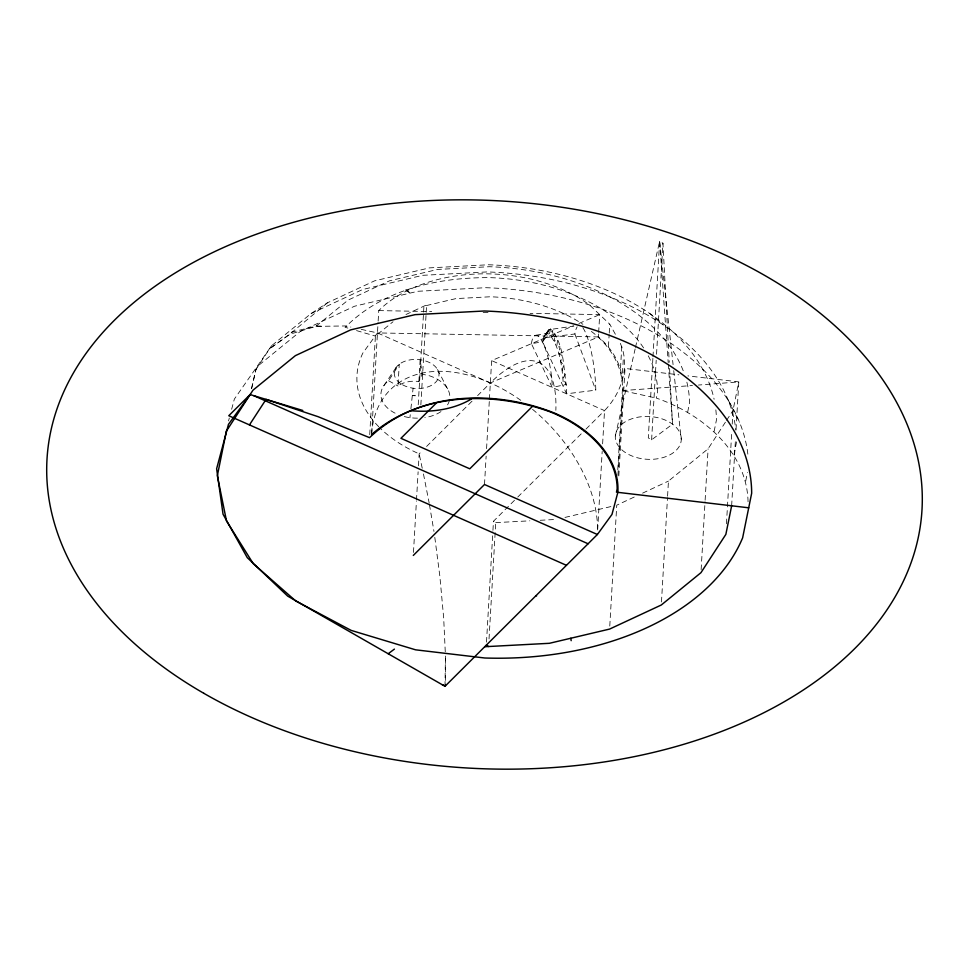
<?xml version="1.0" encoding="UTF-8"?>
<svg xmlns="http://www.w3.org/2000/svg" width="969" height="969" viewBox="0 0 969 969"><rect width="100%" height="100%" fill="white"/><g stroke="black" fill="none" stroke-linecap="round" stroke-linejoin="round"><path stroke-width="0.73" stroke-dasharray="4.84 3.63" d="M445.001 686.306L445.437 655.565L445.474 685.834M369.722 434.681L375.403 336.098L393.026 321.744M371.696 432.998L378.067 322.507M378.152 321.018L378.758 310.601A133.589 86.58 3.3 0 1 589.636 305.041L609.743 324.179L616.139 335.637M418.887 381.52L420.146 359.753L422.302 374.167L418.887 381.52A22.396 14.511 3.3 0 0 397.993 386.013L399.252 364.247L388.605 380.756A34.496 22.36 3.3 0 0 397.326 414.223M418.233 404.739L423.489 313.617M423.574 312.127L423.913 306.156L455.902 298.597L490.229 296.78A132.777 86.059 3.3 0 1 582.902 324.3M420.849 404.969L426.106 313.859M426.19 312.357L426.614 304.896L405.611 314.683M413.472 552.439L416.404 501.651M416.488 500.161L418.123 471.782M418.463 465.81L419.153 453.855L422.339 450.682M484.5 484.5L486.135 456.12M486.571 448.647L489.321 400.851M489.406 399.361L491.646 360.613L573.369 325.814M486.499 642.12L492.858 531.824M492.942 530.322L493.463 521.249L516.707 498.102M489.03 638.959L495.74 522.618L493.463 521.249M598.576 333.954L598.406 336.933C610.967 347.544 621.02 362.818 622.122 379.448L623.406 357.137M598.66 332.464L599.69 314.61L530.079 313.35M597.655 529.97L602.185 451.409M602.621 443.85L604.535 410.614C621.783 392.784 630.807 365.252 619.688 341.996M608.459 346.502L609.15 334.608M609.235 333.118L609.743 324.179M620.523 368.135L621.819 345.812M617.774 469.771L622.34 390.604C623.782 366.972 609.465 344.71 590.799 330.998M617.931 475.404L623.006 387.273M609.78 626.059L616.756 505.188L635.797 496.31M618.816 475.936L625.005 368.45L678.906 374.821M652.888 358.36L648.297 437.903L651.616 439.805L672.522 424.168L669.579 368.365M652.973 356.858L659.635 241.305L662.941 243.195L669.252 362.333M651.616 439.805L656.195 360.262M656.546 354.254L662.941 243.195M661.476 601.967L667.496 497.715M667.58 496.213L668.453 481.096L708.097 448.804L725.769 421.612M701.132 569.675L705.044 501.688M705.129 500.174L708.097 448.804M726.459 523.817L731.68 433.155M732.213 424.095L732.988 410.493L738.79 381.895L687.881 375.887M731.643 505.794L735.532 438.363M736.04 429.449L738.79 381.895L698.431 385.056M409.935 417.675L410.25 414.72M410.892 408.833L413.097 388.218M748.056 501.845C746.954 450.694 701.435 413.593 656.364 398.114L657.624 391.876A167.625 108.649 3.3 0 0 647.486 354.375M687.675 412.031L689.48 403.092A200.098 129.689 3.3 0 0 686.536 380.902M714.129 431.411L716.406 420.134A227.981 147.76 3.3 0 0 715.655 408.252M733.933 454.933L736.573 441.876M745.73 480.987L747.45 472.484M251.722 388.315L256.046 369.262M251.48 388.69L255.852 369.564L258.481 365.507L300.16 331.555L354.497 306.24L417.809 291.281L485.76 287.696A262.829 170.35 3.3 0 1 748.092 456.435M615.327 435.965L635.131 348.961M635.47 347.483L659.635 241.305L673.08 364.635M582.817 327.716A45.349 9.46 82.8 0 1 595.79 390.156L566.586 393.802L542.592 341.778L543.633 337.236L548.563 329.739L573.939 326.056M542.592 341.778L545.668 337.612L548.563 329.739L543.633 337.236L546.904 332.67L542.592 341.778L531.4 343.68L552.209 387.443L566.175 384.439C563.231 366.04 563.994 343.147 550.574 328.976L545.159 334.366L547.11 333.348L550.574 328.976L549.362 334.208C560.591 348.452 562.177 368.014 563.401 385.529M228.539 420.909L229.314 418.002M231.639 409.281L234.353 399.095L271.538 345.751L311.085 313.544L327.425 302.812L374.567 280.853L429.473 267.88L488.412 264.767A227.981 147.76 3.3 0 1 714.117 399.276M327.425 302.812L290.373 333.651L269.564 348.792L290.034 334.172L316.076 326.371L345.897 325.947L350.863 327.074M726.568 420.376L732.988 410.493M255.852 369.564L271.538 345.751M383.894 385.577L396.188 367.384M378.77 426.76A133.601 86.58 3.3 0 1 362.891 352.982L377.462 332.924L598.406 336.933L490.362 382.937L477.608 395.631M426.59 446.455L472.291 400.924M517.761 497.049L584.937 430.139M585.966 429.11L604.535 410.614L491.646 360.613M291.281 332.258L316.342 325.959L348.077 300.111L389.441 280.84L437.637 269.443L489.369 266.717A200.098 129.689 3.3 0 1 684.271 373.586M311.085 313.544L362.648 289.513L422.714 275.317L487.189 271.926A249.384 161.629 3.3 0 1 735.907 430.224M643.586 347.919A167.625 108.649 3.3 0 0 489.987 277.643C438.703 277.279 384.087 289.016 346.43 326.105L345.037 327.268L349.349 328.515M642.604 493.136L668.453 481.096M578.917 323.452L599.69 314.61M564.975 517.422L611.015 506.545M535.918 335.25L547.11 333.348L549.362 334.208L552.827 330.405L551.797 336.921L555.225 333.966L554.28 341.33L557.635 339.477L556.691 347.193L559.961 346.684L558.871 354.206L562.068 355.211L560.724 361.97L563.861 364.659L562.153 370.073L565.254 374.567L563.062 378.067L566.175 384.439L566.586 393.802M545.668 337.612L574.871 333.966A45.349 9.46 82.8 0 1 577.173 326.832M622.34 390.604L692.46 385.529M495.74 522.618L529.837 520.825M540.217 520.28L556.533 519.42M378.758 310.601L431.714 311.57M483.168 312.502L490.738 312.636M316.342 325.959L323.283 326.274M412.443 395.594L415.362 395.752L412.564 395.11M361.207 329.351L377.462 332.924L490.362 382.937A133.601 51.018 -66.1 0 1 555.855 410.311M623.709 390.907L656.364 398.114M420.788 373.828L429.412 375.778A34.496 22.36 3.3 0 1 449.689 398.974M356.544 330.599L375.221 336.025M388.605 380.756L397.993 386.013M405.381 289.888L410.686 293.631L406.277 289.465M649.545 313.362L663.426 325.075M437.516 369.492L447.557 388.823M728.022 399.725L739.589 422.387M574.871 333.966L595.79 390.156M422.23 468.221L419.153 453.855A133.601 86.58 3.3 0 1 379.8 427.789M423.465 473.962L429.182 503.117M429.437 504.607L433.967 531.424M434.802 537.383L439.853 576.155L443.681 617.992L445.365 654.063M673.734 370.655L681.28 439.841A33.031 21.403 3.3 0 1 630.698 455.442A33.031 21.403 3.3 0 1 632.927 418.426A33.031 21.403 3.3 0 1 681.28 439.841M659.635 241.305L668.198 362.709M668.295 364.211L672.522 424.168M371.611 434.5A133.601 88.022 45.1 0 1 521.794 401.045M532.526 409.318A133.601 88.022 45.1 0 1 597.534 528.868M531.4 343.68A35.284 9 80.3 0 1 543.088 343.244A35.284 9 80.3 0 1 552.209 387.443M449.398 400.415A34.496 22.36 3.3 0 1 446.842 405.926M440.968 411.595A34.496 22.36 3.3 0 1 424.846 417.578M417.445 418.16A34.496 22.36 3.3 0 1 404.109 416.525M402.523 384.79A22.396 14.511 3.3 0 0 438.715 377.014A22.396 14.511 3.3 0 0 408.627 360.153A22.396 14.511 3.3 0 0 402.523 384.79"/><path stroke-width="1.45" d="M731.643 505.794L725.854 534.391L700.95 572.691L661.306 604.995L609.61 629.075L549.387 643.307L484.742 646.723M249.457 424.906L266.051 399.385L318.062 416.682L369.552 437.661C418.499 390.834 495.619 389.102 555.697 413.569A133.601 86.58 3.3 0 1 617.859 492.337L748.722 507.804M302.825 410.481L250.135 394.577L228.466 424.349L216.62 468.754L223.04 514.224L247.265 557.659L287.672 596.117L445.001 686.306L597.388 534.5L611.972 514.442L617.859 492.337L616.478 492.179L617.156 488.848A132.777 86.059 3.3 0 0 550.719 412.067C492.761 390.652 420.001 392.36 371.611 434.5M435.868 403.516L400.936 438.315L469.783 468.814L532.308 406.52M413.303 555.431L484.5 484.5L597.388 534.5M250.135 394.577L228.757 415.737L566.453 565.327M388.206 653.748L394.419 649.097M471.346 399.046C453.395 409.633 432.017 412.479 411.51 410.771M442.361 684.804L445.474 685.834M535.966 595.693L536.596 595.911M253.83 395.703L588.098 543.766M486.329 645.148L488.594 646.517M570.85 638.232L571.165 640.679M226.371 431.144L217.335 475.755L226.504 520.947L253.26 563.667L295.775 600.998L351.141 630.383L415.604 649.824L484.766 657.999A267.42 173.318 3.3 0 0 742.629 537.856L751.665 493.245A267.42 173.318 3.3 0 0 484.234 311.001L415.095 314.646L350.693 329.872L295.4 355.635L252.994 390.168L226.371 431.144M203.817 693.307A438.218 284.014 3.3 0 0 915.814 547.667A438.218 284.014 3.3 0 0 333.869 212.538A438.218 284.014 3.3 0 0 203.817 693.307"/></g></svg>
